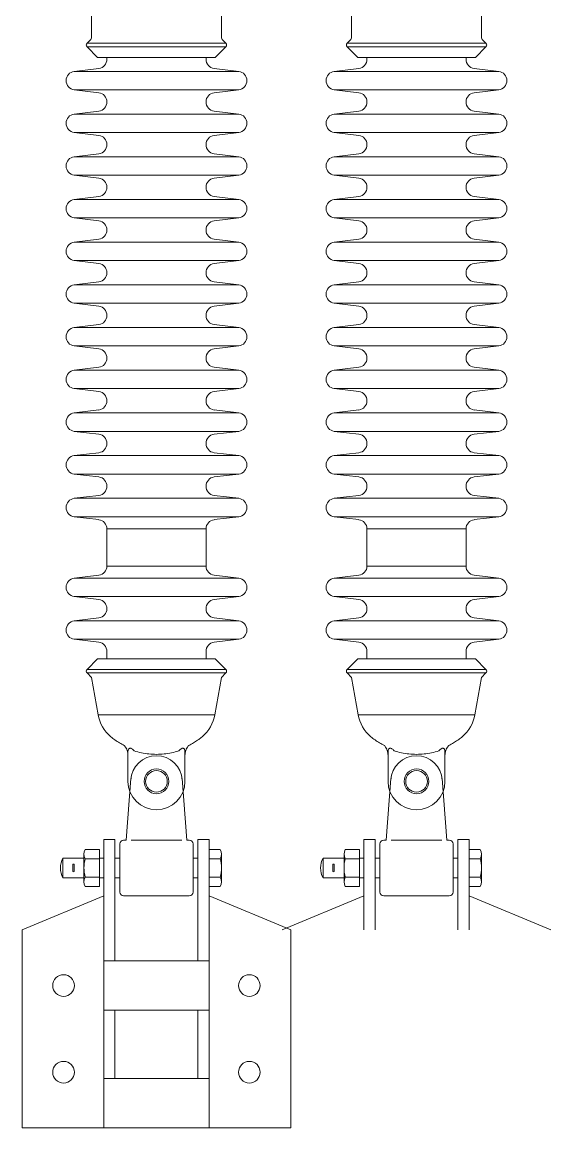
# Model space of a CAD drawing. Header units: millimetres. Extents: x -37020 to 35906, y -101 to 52234.
# Drawn here: x -281.576 to -281.149, y 319.049 to 319.942 of the extents above; entities that cross this region are included whole.
import ezdxf

# ---------------------------------------------------------------- set-up
doc = ezdxf.new("R2010")
doc.units = ezdxf.units.MM

msp = doc.modelspace()

# ---------------------------------------------------------------- linework, layer by layer
at = {"color": 251, "linetype": 'Continuous', "lineweight": 15}
for p, q in [((-281.51987, 319.92966), (-281.51987, 319.95933)), ((-281.41487, 319.95933), (-281.41487, 319.92966)), ((-281.30987, 319.92966), (-281.30987, 319.95933)), ((-281.20487, 319.95933), (-281.20487, 319.92966)), ((-281.52345, 319.92524), (-281.52045, 319.92824)), ((-281.52345, 319.92524), (-281.41128, 319.92524)), ((-281.41428, 319.92824), (-281.41128, 319.92524)), ((-281.31345, 319.92524), (-281.31045, 319.92824)), ((-281.31345, 319.92524), (-281.20128, 319.92524)), ((-281.20428, 319.92824), (-281.20128, 319.92524)), ((-281.51487, 319.91383), (-281.52345, 319.92242)), ((-281.52345, 319.92242), (-281.41128, 319.92242)), ((-281.41128, 319.92242), (-281.41987, 319.91383)), ((-281.30487, 319.91383), (-281.31345, 319.92242)), ((-281.31345, 319.92242), (-281.20128, 319.92242)), ((-281.20128, 319.92242), (-281.20987, 319.91383)), ((-281.41987, 319.91383), (-281.51487, 319.91383)), ((-281.50737, 319.91233), (-281.50737, 319.91383)), ((-281.42737, 319.91383), (-281.42737, 319.91233)), ((-281.20987, 319.91383), (-281.30487, 319.91383)), ((-281.29737, 319.91233), (-281.29737, 319.91383)), ((-281.21737, 319.91383), (-281.21737, 319.91233)), ((-281.53378, 319.90253), (-281.51396, 319.90489)), ((-281.53378, 319.90253), (-281.40096, 319.90253)), ((-281.42078, 319.90489), (-281.40096, 319.90253)), ((-281.32378, 319.90253), (-281.30396, 319.90489)), ((-281.32378, 319.90253), (-281.19096, 319.90253)), ((-281.21078, 319.90489), (-281.19096, 319.90253)), ((-281.51396, 319.88528), (-281.53378, 319.88764)), ((-281.53378, 319.88764), (-281.40096, 319.88764)), ((-281.40096, 319.88764), (-281.42078, 319.88528)), ((-281.30396, 319.88528), (-281.32378, 319.88764)), ((-281.32378, 319.88764), (-281.19096, 319.88764)), ((-281.19096, 319.88764), (-281.21078, 319.88528)), ((-281.53378, 319.86803), (-281.51396, 319.87039)), ((-281.53378, 319.86803), (-281.40096, 319.86803)), ((-281.42078, 319.87039), (-281.40096, 319.86803)), ((-281.32378, 319.86803), (-281.30396, 319.87039)), ((-281.32378, 319.86803), (-281.19096, 319.86803)), ((-281.21078, 319.87039), (-281.19096, 319.86803)), ((-281.51396, 319.85078), (-281.53378, 319.85314)), ((-281.53378, 319.85314), (-281.40096, 319.85314)), ((-281.40096, 319.85314), (-281.42078, 319.85078)), ((-281.30396, 319.85078), (-281.32378, 319.85314)), ((-281.32378, 319.85314), (-281.19096, 319.85314)), ((-281.19096, 319.85314), (-281.21078, 319.85078)), ((-281.53378, 319.83353), (-281.51396, 319.83589)), ((-281.42078, 319.83589), (-281.40096, 319.83353)), ((-281.32378, 319.83353), (-281.30396, 319.83589)), ((-281.21078, 319.83589), (-281.19096, 319.83353)), ((-281.53378, 319.83353), (-281.40096, 319.83353)), ((-281.32378, 319.83353), (-281.19096, 319.83353)), ((-281.51396, 319.81628), (-281.53378, 319.81864)), ((-281.53378, 319.81864), (-281.40096, 319.81864)), ((-281.40096, 319.81864), (-281.42078, 319.81628)), ((-281.30396, 319.81628), (-281.32378, 319.81864)), ((-281.32378, 319.81864), (-281.19096, 319.81864)), ((-281.19096, 319.81864), (-281.21078, 319.81628)), ((-281.53378, 319.79903), (-281.51396, 319.80139)), ((-281.42078, 319.80139), (-281.40096, 319.79903)), ((-281.32378, 319.79903), (-281.30396, 319.80139)), ((-281.21078, 319.80139), (-281.19096, 319.79903)), ((-281.53378, 319.79903), (-281.40096, 319.79903)), ((-281.32378, 319.79903), (-281.19096, 319.79903)), ((-281.51396, 319.78178), (-281.53378, 319.78414)), ((-281.53378, 319.78414), (-281.40096, 319.78414)), ((-281.40096, 319.78414), (-281.42078, 319.78178)), ((-281.30396, 319.78178), (-281.32378, 319.78414)), ((-281.32378, 319.78414), (-281.19096, 319.78414)), ((-281.19096, 319.78414), (-281.21078, 319.78178)), ((-281.53378, 319.76453), (-281.51396, 319.76689)), ((-281.53378, 319.76453), (-281.40096, 319.76453)), ((-281.42078, 319.76689), (-281.40096, 319.76453)), ((-281.32378, 319.76453), (-281.30396, 319.76689)), ((-281.32378, 319.76453), (-281.19096, 319.76453)), ((-281.21078, 319.76689), (-281.19096, 319.76453)), ((-281.51396, 319.74728), (-281.53378, 319.74964)), ((-281.53378, 319.74964), (-281.40096, 319.74964)), ((-281.40096, 319.74964), (-281.42078, 319.74728)), ((-281.30396, 319.74728), (-281.32378, 319.74964)), ((-281.32378, 319.74964), (-281.19096, 319.74964)), ((-281.19096, 319.74964), (-281.21078, 319.74728)), ((-281.53378, 319.73003), (-281.51396, 319.73239)), ((-281.53378, 319.73003), (-281.40096, 319.73003)), ((-281.42078, 319.73239), (-281.40096, 319.73003)), ((-281.32378, 319.73003), (-281.30396, 319.73239)), ((-281.32378, 319.73003), (-281.19096, 319.73003)), ((-281.21078, 319.73239), (-281.19096, 319.73003)), ((-281.51396, 319.71278), (-281.53378, 319.71514)), ((-281.53378, 319.71514), (-281.40096, 319.71514)), ((-281.40096, 319.71514), (-281.42078, 319.71278)), ((-281.30396, 319.71278), (-281.32378, 319.71514)), ((-281.32378, 319.71514), (-281.19096, 319.71514)), ((-281.19096, 319.71514), (-281.21078, 319.71278)), ((-281.53378, 319.69553), (-281.51396, 319.69789)), ((-281.53378, 319.69553), (-281.40096, 319.69553)), ((-281.42078, 319.69789), (-281.40096, 319.69553)), ((-281.32378, 319.69553), (-281.30396, 319.69789)), ((-281.32378, 319.69553), (-281.19096, 319.69553)), ((-281.21078, 319.69789), (-281.19096, 319.69553)), ((-281.51396, 319.67828), (-281.53378, 319.68064)), ((-281.53378, 319.68064), (-281.40096, 319.68064)), ((-281.40096, 319.68064), (-281.42078, 319.67828)), ((-281.30396, 319.67828), (-281.32378, 319.68064)), ((-281.32378, 319.68064), (-281.19096, 319.68064)), ((-281.19096, 319.68064), (-281.21078, 319.67828)), ((-281.53378, 319.66103), (-281.51396, 319.66339)), ((-281.53378, 319.66103), (-281.40096, 319.66103)), ((-281.42078, 319.66339), (-281.40096, 319.66103)), ((-281.32378, 319.66103), (-281.30396, 319.66339)), ((-281.32378, 319.66103), (-281.19096, 319.66103)), ((-281.21078, 319.66339), (-281.19096, 319.66103)), ((-281.51396, 319.64378), (-281.53378, 319.64614)), ((-281.53378, 319.64614), (-281.40096, 319.64614)), ((-281.40096, 319.64614), (-281.42078, 319.64378)), ((-281.30396, 319.64378), (-281.32378, 319.64614)), ((-281.32378, 319.64614), (-281.19096, 319.64614)), ((-281.19096, 319.64614), (-281.21078, 319.64378)), ((-281.53378, 319.62653), (-281.51396, 319.62889)), ((-281.53378, 319.62653), (-281.40096, 319.62653)), ((-281.42078, 319.62889), (-281.40096, 319.62653)), ((-281.32378, 319.62653), (-281.30396, 319.62889)), ((-281.32378, 319.62653), (-281.19096, 319.62653)), ((-281.21078, 319.62889), (-281.19096, 319.62653)), ((-281.51396, 319.60928), (-281.53378, 319.61164)), ((-281.53378, 319.61164), (-281.40096, 319.61164)), ((-281.40096, 319.61164), (-281.42078, 319.60928)), ((-281.30396, 319.60928), (-281.32378, 319.61164)), ((-281.32378, 319.61164), (-281.19096, 319.61164)), ((-281.19096, 319.61164), (-281.21078, 319.60928)), ((-281.53378, 319.59203), (-281.51396, 319.59439)), ((-281.42078, 319.59439), (-281.40096, 319.59203)), ((-281.32378, 319.59203), (-281.30396, 319.59439)), ((-281.21078, 319.59439), (-281.19096, 319.59203)), ((-281.53378, 319.59203), (-281.40096, 319.59203)), ((-281.32378, 319.59203), (-281.19096, 319.59203)), ((-281.51396, 319.57478), (-281.53378, 319.57714)), ((-281.53378, 319.57714), (-281.40096, 319.57714)), ((-281.40096, 319.57714), (-281.42078, 319.57478)), ((-281.30396, 319.57478), (-281.32378, 319.57714)), ((-281.32378, 319.57714), (-281.19096, 319.57714)), ((-281.19096, 319.57714), (-281.21078, 319.57478)), ((-281.53378, 319.55753), (-281.51396, 319.55989)), ((-281.42078, 319.55989), (-281.40096, 319.55753)), ((-281.32378, 319.55753), (-281.30396, 319.55989)), ((-281.21078, 319.55989), (-281.19096, 319.55753)), ((-281.53378, 319.55753), (-281.40096, 319.55753)), ((-281.32378, 319.55753), (-281.19096, 319.55753)), ((-281.51396, 319.54028), (-281.53378, 319.54264)), ((-281.53378, 319.54264), (-281.40096, 319.54264)), ((-281.40096, 319.54264), (-281.42078, 319.54028)), ((-281.30396, 319.54028), (-281.32378, 319.54264)), ((-281.32378, 319.54264), (-281.19096, 319.54264)), ((-281.19096, 319.54264), (-281.21078, 319.54028)), ((-281.50737, 319.50283), (-281.50737, 319.53283)), ((-281.50737, 319.53283), (-281.46737, 319.53283)), ((-281.46737, 319.53283), (-281.42737, 319.53283)), ((-281.42737, 319.53283), (-281.42737, 319.50283)), ((-281.29737, 319.50283), (-281.29737, 319.53283)), ((-281.29737, 319.53283), (-281.25737, 319.53283)), ((-281.25737, 319.53283), (-281.21737, 319.53283)), ((-281.21737, 319.53283), (-281.21737, 319.50283)), ((-281.42737, 319.50283), (-281.50737, 319.50283)), ((-281.21737, 319.50283), (-281.29737, 319.50283)), ((-281.53378, 319.49303), (-281.51396, 319.49539)), ((-281.53378, 319.49303), (-281.40096, 319.49303)), ((-281.42078, 319.49539), (-281.40096, 319.49303)), ((-281.32378, 319.49303), (-281.30396, 319.49539)), ((-281.32378, 319.49303), (-281.19096, 319.49303)), ((-281.21078, 319.49539), (-281.19096, 319.49303)), ((-281.51396, 319.47578), (-281.53378, 319.47814)), ((-281.53378, 319.47814), (-281.40096, 319.47814)), ((-281.40096, 319.47814), (-281.42078, 319.47578)), ((-281.30396, 319.47578), (-281.32378, 319.47814)), ((-281.32378, 319.47814), (-281.19096, 319.47814)), ((-281.19096, 319.47814), (-281.21078, 319.47578)), ((-281.53378, 319.45853), (-281.51396, 319.46089)), ((-281.42078, 319.46089), (-281.40096, 319.45853)), ((-281.32378, 319.45853), (-281.30396, 319.46089)), ((-281.21078, 319.46089), (-281.19096, 319.45853)), ((-281.53378, 319.45853), (-281.40096, 319.45853)), ((-281.32378, 319.45853), (-281.19096, 319.45853)), ((-281.51396, 319.44128), (-281.53378, 319.44364)), ((-281.53378, 319.44364), (-281.40096, 319.44364)), ((-281.40096, 319.44364), (-281.42078, 319.44128)), ((-281.30396, 319.44128), (-281.32378, 319.44364)), ((-281.32378, 319.44364), (-281.19096, 319.44364)), ((-281.19096, 319.44364), (-281.21078, 319.44128)), ((-281.50737, 319.42783), (-281.50737, 319.43383)), ((-281.42737, 319.43383), (-281.42737, 319.42783)), ((-281.29737, 319.42783), (-281.29737, 319.43383)), ((-281.21737, 319.43383), (-281.21737, 319.42783)), ((-281.52345, 319.41924), (-281.51487, 319.42783)), ((-281.51487, 319.42783), (-281.41987, 319.42783)), ((-281.41987, 319.42783), (-281.41128, 319.41924)), ((-281.31345, 319.41924), (-281.30487, 319.42783)), ((-281.30487, 319.42783), (-281.20987, 319.42783)), ((-281.20987, 319.42783), (-281.20128, 319.41924)), ((-281.41128, 319.41924), (-281.52345, 319.41924)), ((-281.51987, 319.41283), (-281.52345, 319.41642)), ((-281.41128, 319.41642), (-281.52345, 319.41642)), ((-281.41128, 319.41642), (-281.41487, 319.41283)), ((-281.20128, 319.41924), (-281.31345, 319.41924)), ((-281.30987, 319.41283), (-281.31345, 319.41642)), ((-281.20128, 319.41642), (-281.31345, 319.41642)), ((-281.20128, 319.41642), (-281.20487, 319.41283)), ((-281.51455, 319.3827), (-281.51987, 319.41283)), ((-281.41487, 319.41283), (-281.42018, 319.3827)), ((-281.30455, 319.3827), (-281.30987, 319.41283)), ((-281.20487, 319.41283), (-281.21018, 319.3827)), ((-281.42018, 319.3827), (-281.51455, 319.3827)), ((-281.21018, 319.3827), (-281.30455, 319.3827)), ((-281.49037, 319.32883), (-281.49037, 319.35266)), ((-281.44863, 319.35425), (-281.44937, 319.3535)), ((-281.44437, 319.35266), (-281.44444, 319.35311)), ((-281.44437, 319.35266), (-281.44437, 319.32883)), ((-281.28037, 319.32883), (-281.28037, 319.35266)), ((-281.23863, 319.35425), (-281.23937, 319.3535)), ((-281.23437, 319.35266), (-281.23444, 319.35311)), ((-281.23437, 319.35266), (-281.23437, 319.32883)), ((-281.49187, 319.28133), (-281.48798, 319.33118)), ((-281.44287, 319.28133), (-281.44675, 319.33118)), ((-281.28187, 319.28133), (-281.27798, 319.33118)), ((-281.23287, 319.28133), (-281.23675, 319.33118)), ((-281.50087, 319.28183), (-281.50987, 319.28183)), ((-281.50987, 319.04883), (-281.50987, 319.28183)), ((-281.50087, 319.18383), (-281.50087, 319.28183)), ((-281.49187, 319.28133), (-281.49387, 319.28133)), ((-281.447, 319.28133), (-281.48773, 319.28133)), ((-281.44087, 319.28133), (-281.44287, 319.28133)), ((-281.42487, 319.28183), (-281.43387, 319.28183)), ((-281.43387, 319.18383), (-281.43387, 319.28183)), ((-281.42487, 319.04883), (-281.42487, 319.28183)), ((-281.29087, 319.28183), (-281.29987, 319.28183)), ((-281.29987, 319.20883), (-281.29987, 319.28183)), ((-281.29087, 319.20883), (-281.29087, 319.28183)), ((-281.28187, 319.28133), (-281.28387, 319.28133)), ((-281.237, 319.28133), (-281.27773, 319.28133)), ((-281.23087, 319.28133), (-281.23287, 319.28133)), ((-281.21487, 319.28183), (-281.22387, 319.28183)), ((-281.22387, 319.20883), (-281.22387, 319.28183)), ((-281.21487, 319.20883), (-281.21487, 319.28183)), ((-281.52491, 319.27383), (-281.51341, 319.27383)), ((-281.51341, 319.24383), (-281.51341, 319.27383)), ((-281.49687, 319.23933), (-281.49687, 319.27833)), ((-281.43787, 319.23933), (-281.43787, 319.27833)), ((-281.41587, 319.27383), (-281.42487, 319.27383)), ((-281.31491, 319.27383), (-281.30341, 319.27383)), ((-281.30341, 319.24383), (-281.30341, 319.27383)), ((-281.28687, 319.23933), (-281.28687, 319.27833)), ((-281.22787, 319.23933), (-281.22787, 319.27833)), ((-281.20587, 319.27383), (-281.21487, 319.27383)), ((-281.52591, 319.26683), (-281.54287, 319.26683)), ((-281.54287, 319.25083), (-281.54287, 319.26683)), ((-281.52591, 319.24758), (-281.52591, 319.27008)), ((-281.52491, 319.26633), (-281.51341, 319.26633)), ((-281.50987, 319.26683), (-281.51341, 319.26683)), ((-281.49687, 319.26683), (-281.50087, 319.26683)), ((-281.43387, 319.26683), (-281.43787, 319.26683)), ((-281.41587, 319.26633), (-281.42487, 319.26633)), ((-281.41487, 319.24758), (-281.41487, 319.27008)), ((-281.31591, 319.26683), (-281.33287, 319.26683)), ((-281.33287, 319.25083), (-281.33287, 319.26683)), ((-281.31591, 319.24758), (-281.31591, 319.27008)), ((-281.31491, 319.26633), (-281.30341, 319.26633)), ((-281.29987, 319.26683), (-281.30341, 319.26683)), ((-281.28687, 319.26683), (-281.29087, 319.26683)), ((-281.22387, 319.26683), (-281.22787, 319.26683)), ((-281.20587, 319.26633), (-281.21487, 319.26633)), ((-281.20487, 319.24758), (-281.20487, 319.27008)), ((-281.53489, 319.25587), (-281.53489, 319.26179)), ((-281.53389, 319.25587), (-281.53389, 319.26179)), ((-281.32489, 319.25587), (-281.32489, 319.26179)), ((-281.32389, 319.25587), (-281.32389, 319.26179)), ((-281.52591, 319.25083), (-281.54287, 319.25083)), ((-281.52491, 319.25133), (-281.51341, 319.25133)), ((-281.50987, 319.25083), (-281.51341, 319.25083)), ((-281.49687, 319.25083), (-281.50087, 319.25083)), ((-281.43387, 319.25083), (-281.43787, 319.25083)), ((-281.41587, 319.25133), (-281.42487, 319.25133)), ((-281.31591, 319.25083), (-281.33287, 319.25083)), ((-281.31491, 319.25133), (-281.30341, 319.25133)), ((-281.29987, 319.25083), (-281.30341, 319.25083)), ((-281.28687, 319.25083), (-281.29087, 319.25083)), ((-281.22387, 319.25083), (-281.22787, 319.25083)), ((-281.20587, 319.25133), (-281.21487, 319.25133)), ((-281.52491, 319.24383), (-281.51341, 319.24383)), ((-281.41587, 319.24383), (-281.42487, 319.24383)), ((-281.31491, 319.24383), (-281.30341, 319.24383)), ((-281.20587, 319.24383), (-281.21487, 319.24383)), ((-281.50987, 319.23633), (-281.57587, 319.20883)), ((-281.44087, 319.23633), (-281.49387, 319.23633)), ((-281.35887, 319.20883), (-281.42487, 319.23633)), ((-281.29987, 319.23633), (-281.36587, 319.20883)), ((-281.23087, 319.23633), (-281.28387, 319.23633)), ((-281.14887, 319.20883), (-281.21487, 319.23633)), ((-281.57587, 319.04883), (-281.57587, 319.20883)), ((-281.35887, 319.04883), (-281.35887, 319.20883)), ((-281.42487, 319.18383), (-281.50987, 319.18383)), ((-281.42487, 319.14383), (-281.50987, 319.14383)), ((-281.50087, 319.08883), (-281.50087, 319.14383)), ((-281.43387, 319.08883), (-281.43387, 319.14383)), ((-281.42487, 319.08883), (-281.50987, 319.08883)), ((-281.35887, 319.04883), (-281.57587, 319.04883))]:
    msp.add_line(p, q, dxfattribs=at)
for centre, radius in [((-281.46737, 319.32883), 0.01), ((-281.46737, 319.32883), 0.00875), ((-281.25737, 319.32883), 0.01), ((-281.25737, 319.32883), 0.00875), ((-281.54237, 319.16383), 0.00875), ((-281.39237, 319.16383), 0.00875), ((-281.54237, 319.09383), 0.00875), ((-281.39237, 319.09383), 0.00875)]:
    msp.add_circle(centre, radius, dxfattribs=at)
for centre, radius, start, end in [((-281.52204, 319.92383), 0.002, 135, 225), ((-281.52187, 319.92966), 0.002, 315, 0), ((-281.41287, 319.92966), 0.002, 180, 225), ((-281.4127, 319.92383), 0.002, 315, 45), ((-281.31204, 319.92383), 0.002, 135, 225), ((-281.31187, 319.92966), 0.002, 315, 0), ((-281.20287, 319.92966), 0.002, 180, 225), ((-281.2027, 319.92383), 0.002, 315, 45), ((-281.51487, 319.91233), 0.0075, 276.96677, 0), ((-281.41987, 319.91233), 0.0075, 180, 263.03323), ((-281.30487, 319.91233), 0.0075, 276.96676, 0), ((-281.20987, 319.91233), 0.0075, 180, 263.03324), ((-281.53287, 319.89508), 0.0075, 96.96677, 263.03323), ((-281.40187, 319.89508), 0.0075, 276.96677, 83.03323), ((-281.32287, 319.89508), 0.0075, 96.96676, 263.03324), ((-281.19187, 319.89508), 0.0075, 276.96676, 83.03324), ((-281.51487, 319.87783), 0.0075, 276.96677, 83.03323), ((-281.41987, 319.87783), 0.0075, 96.96677, 263.03323), ((-281.30487, 319.87783), 0.0075, 276.96676, 83.03324), ((-281.20987, 319.87783), 0.0075, 96.96676, 263.03324), ((-281.53287, 319.86058), 0.0075, 96.96677, 263.03323), ((-281.40187, 319.86058), 0.0075, 276.96677, 83.03323), ((-281.32287, 319.86058), 0.0075, 96.96676, 263.03324), ((-281.19187, 319.86058), 0.0075, 276.96676, 83.03324), ((-281.51487, 319.84333), 0.0075, 276.96677, 83.03323), ((-281.41987, 319.84333), 0.0075, 96.96677, 263.03323), ((-281.30487, 319.84333), 0.0075, 276.96676, 83.03324), ((-281.20987, 319.84333), 0.0075, 96.96676, 263.03324), ((-281.53287, 319.82608), 0.0075, 96.96677, 263.03323), ((-281.40187, 319.82608), 0.0075, 276.96677, 83.03323), ((-281.32287, 319.82608), 0.0075, 96.96676, 263.03324), ((-281.19187, 319.82608), 0.0075, 276.96676, 83.03324), ((-281.51487, 319.80883), 0.0075, 276.96677, 83.03323), ((-281.41987, 319.80883), 0.0075, 96.96677, 263.03323), ((-281.30487, 319.80883), 0.0075, 276.96676, 83.03324), ((-281.20987, 319.80883), 0.0075, 96.96676, 263.03324), ((-281.53287, 319.79158), 0.0075, 96.96677, 263.03323), ((-281.40187, 319.79158), 0.0075, 276.96677, 83.03323), ((-281.32287, 319.79158), 0.0075, 96.96676, 263.03324), ((-281.19187, 319.79158), 0.0075, 276.96676, 83.03324), ((-281.51487, 319.77433), 0.0075, 276.96677, 83.03323), ((-281.41987, 319.77433), 0.0075, 96.96677, 263.03323), ((-281.30487, 319.77433), 0.0075, 276.96676, 83.03324), ((-281.20987, 319.77433), 0.0075, 96.96676, 263.03324), ((-281.53287, 319.75708), 0.0075, 96.96677, 263.03323), ((-281.40187, 319.75708), 0.0075, 276.96677, 83.03323), ((-281.32287, 319.75708), 0.0075, 96.96676, 263.03324), ((-281.19187, 319.75708), 0.0075, 276.96676, 83.03324), ((-281.51487, 319.73983), 0.0075, 276.96677, 83.03323), ((-281.41987, 319.73983), 0.0075, 96.96677, 263.03323), ((-281.30487, 319.73983), 0.0075, 276.96676, 83.03324), ((-281.20987, 319.73983), 0.0075, 96.96676, 263.03324), ((-281.53287, 319.72258), 0.0075, 96.96677, 263.03323), ((-281.40187, 319.72258), 0.0075, 276.96677, 83.03323), ((-281.32287, 319.72258), 0.0075, 96.96676, 263.03324), ((-281.19187, 319.72258), 0.0075, 276.96676, 83.03324), ((-281.51487, 319.70533), 0.0075, 276.96677, 83.03323), ((-281.41987, 319.70533), 0.0075, 96.96677, 263.03323), ((-281.30487, 319.70533), 0.0075, 276.96676, 83.03324), ((-281.20987, 319.70533), 0.0075, 96.96676, 263.03324), ((-281.53287, 319.68808), 0.0075, 96.96677, 263.03323), ((-281.40187, 319.68808), 0.0075, 276.96677, 83.03323), ((-281.32287, 319.68808), 0.0075, 96.96676, 263.03324), ((-281.19187, 319.68808), 0.0075, 276.96676, 83.03324), ((-281.51487, 319.67083), 0.0075, 276.96677, 83.03323), ((-281.41987, 319.67083), 0.0075, 96.96677, 263.03323), ((-281.30487, 319.67083), 0.0075, 276.96676, 83.03324), ((-281.20987, 319.67083), 0.0075, 96.96676, 263.03324), ((-281.53287, 319.65358), 0.0075, 96.96677, 263.03323), ((-281.40187, 319.65358), 0.0075, 276.96677, 83.03323), ((-281.32287, 319.65358), 0.0075, 96.96676, 263.03324), ((-281.19187, 319.65358), 0.0075, 276.96676, 83.03324), ((-281.51487, 319.63633), 0.0075, 276.96677, 83.03323), ((-281.41987, 319.63633), 0.0075, 96.96677, 263.03323), ((-281.30487, 319.63633), 0.0075, 276.96676, 83.03324), ((-281.20987, 319.63633), 0.0075, 96.96676, 263.03324), ((-281.53287, 319.61908), 0.0075, 96.96677, 263.03323), ((-281.40187, 319.61908), 0.0075, 276.96677, 83.03323), ((-281.32287, 319.61908), 0.0075, 96.96676, 263.03324), ((-281.19187, 319.61908), 0.0075, 276.96676, 83.03324), ((-281.51487, 319.60183), 0.0075, 276.96677, 83.03323), ((-281.41987, 319.60183), 0.0075, 96.96677, 263.03323), ((-281.30487, 319.60183), 0.0075, 276.96676, 83.03324), ((-281.20987, 319.60183), 0.0075, 96.96676, 263.03324), ((-281.53287, 319.58458), 0.0075, 96.96677, 263.03323), ((-281.40187, 319.58458), 0.0075, 276.96677, 83.03323), ((-281.32287, 319.58458), 0.0075, 96.96676, 263.03324), ((-281.19187, 319.58458), 0.0075, 276.96676, 83.03324), ((-281.51487, 319.56733), 0.0075, 276.96677, 83.03323), ((-281.41987, 319.56733), 0.0075, 96.96677, 263.03323), ((-281.30487, 319.56733), 0.0075, 276.96676, 83.03324), ((-281.20987, 319.56733), 0.0075, 96.96676, 263.03324), ((-281.53287, 319.55008), 0.0075, 96.96677, 263.03323), ((-281.40187, 319.55008), 0.0075, 276.96677, 83.03323), ((-281.32287, 319.55008), 0.0075, 96.96676, 263.03324), ((-281.19187, 319.55008), 0.0075, 276.96676, 83.03324), ((-281.51487, 319.53283), 0.0075, 0, 83.03323), ((-281.41987, 319.53283), 0.0075, 96.96677, 180), ((-281.30487, 319.53283), 0.0075, 0, 83.03324), ((-281.20987, 319.53283), 0.0075, 96.96676, 180), ((-281.51487, 319.50283), 0.0075, 276.96677, 0), ((-281.41987, 319.50283), 0.0075, 180, 263.03323), ((-281.30487, 319.50283), 0.0075, 276.96676, 0), ((-281.20987, 319.50283), 0.0075, 180, 263.03324), ((-281.53287, 319.48558), 0.0075, 96.96677, 263.03323), ((-281.40187, 319.48558), 0.0075, 276.96677, 83.03323), ((-281.32287, 319.48558), 0.0075, 96.96676, 263.03324), ((-281.19187, 319.48558), 0.0075, 276.96676, 83.03324), ((-281.51487, 319.46833), 0.0075, 276.96677, 83.03323), ((-281.41987, 319.46833), 0.0075, 96.96677, 263.03323), ((-281.30487, 319.46833), 0.0075, 276.96676, 83.03324), ((-281.20987, 319.46833), 0.0075, 96.96676, 263.03324), ((-281.53287, 319.45108), 0.0075, 96.96677, 263.03323), ((-281.40187, 319.45108), 0.0075, 276.96677, 83.03323), ((-281.32287, 319.45108), 0.0075, 96.96676, 263.03324), ((-281.19187, 319.45108), 0.0075, 276.96676, 83.03324), ((-281.51487, 319.43383), 0.0075, 0, 83.03323), ((-281.41987, 319.43383), 0.0075, 96.96677, 180), ((-281.30487, 319.43383), 0.0075, 0, 83.03324), ((-281.20987, 319.43383), 0.0075, 96.96676, 180), ((-281.52204, 319.41783), 0.002, 135, 225), ((-281.4127, 319.41783), 0.002, 315, 45), ((-281.31204, 319.41783), 0.002, 135, 225), ((-281.2027, 319.41783), 0.002, 315, 45), ((-281.48501, 319.38791), 0.03, 190, 230.07162), ((-281.44972, 319.38791), 0.03, 309.92838, 350), ((-281.27501, 319.38791), 0.03, 190, 230.07162), ((-281.23972, 319.38791), 0.03, 309.92838, 350), ((-281.46737, 319.32883), 0.02075, 2.40528, 177.59472), ((-281.25737, 319.32883), 0.02075, 2.40528, 177.59472), ((-281.46737, 319.32883), 0.023, 180, 0), ((-281.25737, 319.32883), 0.023, 180, 0), ((-281.49387, 319.27833), 0.003, 90, 180), ((-281.44087, 319.27833), 0.003, 0, 90), ((-281.28387, 319.27833), 0.003, 90, 180), ((-281.23087, 319.27833), 0.003, 0, 90), ((-281.51838, 319.27008), 0.00753, 150.13717, 209.86283), ((-281.4224, 319.27008), 0.00753, 330.13717, 29.86283), ((-281.30838, 319.27008), 0.00753, 150.13717, 209.86283), ((-281.2124, 319.27008), 0.00753, 330.13717, 29.86283), ((-281.52787, 319.25883), 0.017, 151.92751, 208.07249), ((-281.49729, 319.25883), 0.02863, 164.81071, 195.18929), ((-281.44349, 319.25883), 0.02863, 344.81071, 15.18929), ((-281.31787, 319.25883), 0.017, 151.92751, 208.07249), ((-281.28729, 319.25883), 0.02863, 164.81071, 195.18929), ((-281.23349, 319.25883), 0.02863, 344.81071, 15.18929), ((-281.53439, 319.25883), 0.003, 80.40593, 99.59407), ((-281.53439, 319.25883), 0.003, 260.40593, 279.59407), ((-281.32439, 319.25883), 0.003, 80.40593, 99.59407), ((-281.32439, 319.25883), 0.003, 260.40593, 279.59407), ((-281.51838, 319.24758), 0.00753, 150.13717, 209.86283), ((-281.4224, 319.24758), 0.00753, 330.13717, 29.86283), ((-281.30838, 319.24758), 0.00753, 150.13717, 209.86283), ((-281.2124, 319.24758), 0.00753, 330.13717, 29.86283), ((-281.49387, 319.23933), 0.003, 180, 270), ((-281.44087, 319.23933), 0.003, 270, 0), ((-281.28387, 319.23933), 0.003, 180, 270), ((-281.23087, 319.23933), 0.003, 270, 0)]:
    msp.add_arc(centre, radius, start, end, dxfattribs=at)
for points, knots in [([(-281.49335, 319.35771), (-281.49464, 319.3584), (-281.49723, 319.35979), (-281.50087, 319.36219), (-281.50312, 319.36399), (-281.50421, 319.36487)], [0, 0, 0, 0, 0.336643, 0.676338, 1, 1, 1, 1]), ([(-281.43048, 319.36492), (-281.4314, 319.36416), (-281.43339, 319.36254), (-281.43665, 319.36036), (-281.43935, 319.35872), (-281.44097, 319.35794), (-281.44135, 319.35776)], [0, 0, 0, 0, 0.274899, 0.587477, 0.902101, 1, 1, 1, 1]), ([(-281.28335, 319.35771), (-281.28464, 319.3584), (-281.28723, 319.35979), (-281.29087, 319.36219), (-281.29312, 319.36399), (-281.29421, 319.36487)], [0, 0, 0, 0, 0.336643, 0.676338, 1, 1, 1, 1]), ([(-281.22048, 319.36492), (-281.2214, 319.36416), (-281.22339, 319.36254), (-281.22665, 319.36036), (-281.22935, 319.35872), (-281.23097, 319.35794), (-281.23135, 319.35776)], [0, 0, 0, 0, 0.274899, 0.587477, 0.902101, 1, 1, 1, 1]), ([(-281.49037, 319.34972), (-281.4904, 319.3504), (-281.49047, 319.35178), (-281.491, 319.35379), (-281.49185, 319.35571), (-281.49271, 319.35697), (-281.49324, 319.35762), (-281.49333, 319.35773)], [0, 0, 0, 0, 0.1618786, 0.3284551, 0.4903377, 0.6569471, 0.6898322, 0.6898322, 0.6898322, 0.6898322]), ([(-281.48537, 319.3535), (-281.48569, 319.35383), (-281.48628, 319.35445), (-281.48723, 319.35516), (-281.48813, 319.35558), (-281.48896, 319.35563), (-281.4896, 319.35529), (-281.49025, 319.35438), (-281.49032, 319.35337), (-281.49037, 319.35266)], [0, 0, 0, 0, 0.1456999, 0.2663806, 0.3776883, 0.4821934, 0.5908504, 0.712234, 1, 1, 1, 1]), ([(-281.48537, 319.3535), (-281.48343, 319.35293), (-281.47953, 319.35179), (-281.47349, 319.35087), (-281.46737, 319.35054), (-281.46124, 319.35087), (-281.4552, 319.35179), (-281.45131, 319.35293), (-281.44937, 319.3535)], [0, 0, 0, 0, 0.165608, 0.332349, 0.5, 0.667664, 0.834397, 1, 1, 1, 1]), ([(-281.44444, 319.35311), (-281.44448, 319.3536), (-281.44453, 319.35437), (-281.445, 319.35513), (-281.44552, 319.35553), (-281.44619, 319.35564), (-281.44697, 319.35543), (-281.44781, 319.35496), (-281.44834, 319.3545), (-281.44863, 319.35425)], [0, 0, 0, 0, 0.239972, 0.37963, 0.4998, 0.614387, 0.731041, 0.854771, 1, 1, 1, 1]), ([(-281.44437, 319.34972), (-281.44433, 319.3504), (-281.44427, 319.35178), (-281.44373, 319.35379), (-281.44288, 319.35571), (-281.44202, 319.35699), (-281.44147, 319.35765), (-281.44135, 319.35776)], [0, 0, 0, 0, 0.1618786, 0.3284551, 0.4903377, 0.6569471, 0.693981, 0.693981, 0.693981, 0.693981]), ([(-281.28037, 319.34972), (-281.2804, 319.3504), (-281.28047, 319.35178), (-281.281, 319.35379), (-281.28185, 319.35571), (-281.28271, 319.35697), (-281.28324, 319.35762), (-281.28333, 319.35773)], [0, 0, 0, 0, 0.1618786, 0.3284551, 0.4903377, 0.6569471, 0.6898322, 0.6898322, 0.6898322, 0.6898322]), ([(-281.27537, 319.3535), (-281.27569, 319.35383), (-281.27628, 319.35445), (-281.27723, 319.35516), (-281.27813, 319.35558), (-281.27896, 319.35563), (-281.2796, 319.35529), (-281.28025, 319.35438), (-281.28032, 319.35337), (-281.28037, 319.35266)], [0, 0, 0, 0, 0.1456999, 0.2663806, 0.3776883, 0.4821934, 0.5908504, 0.712234, 1, 1, 1, 1]), ([(-281.27537, 319.3535), (-281.27343, 319.35293), (-281.26953, 319.35179), (-281.26349, 319.35087), (-281.25737, 319.35054), (-281.25124, 319.35087), (-281.2452, 319.35179), (-281.24131, 319.35293), (-281.23937, 319.3535)], [0, 0, 0, 0, 0.165608, 0.332349, 0.5, 0.667664, 0.834397, 1, 1, 1, 1]), ([(-281.23444, 319.35311), (-281.23448, 319.3536), (-281.23453, 319.35437), (-281.235, 319.35513), (-281.23552, 319.35553), (-281.23619, 319.35564), (-281.23697, 319.35543), (-281.23781, 319.35496), (-281.23834, 319.3545), (-281.23863, 319.35425)], [0, 0, 0, 0, 0.239972, 0.37963, 0.4998, 0.614387, 0.731041, 0.854771, 1, 1, 1, 1]), ([(-281.23437, 319.34972), (-281.23433, 319.3504), (-281.23427, 319.35178), (-281.23373, 319.35379), (-281.23288, 319.35571), (-281.23202, 319.35699), (-281.23147, 319.35765), (-281.23135, 319.35776)], [0, 0, 0, 0, 0.1618786, 0.3284551, 0.4903377, 0.6569471, 0.693981, 0.693981, 0.693981, 0.693981])]:
    msp.add_open_spline(points, degree=3, knots=knots, dxfattribs=at)

doc.saveas('drawing.dxf')
